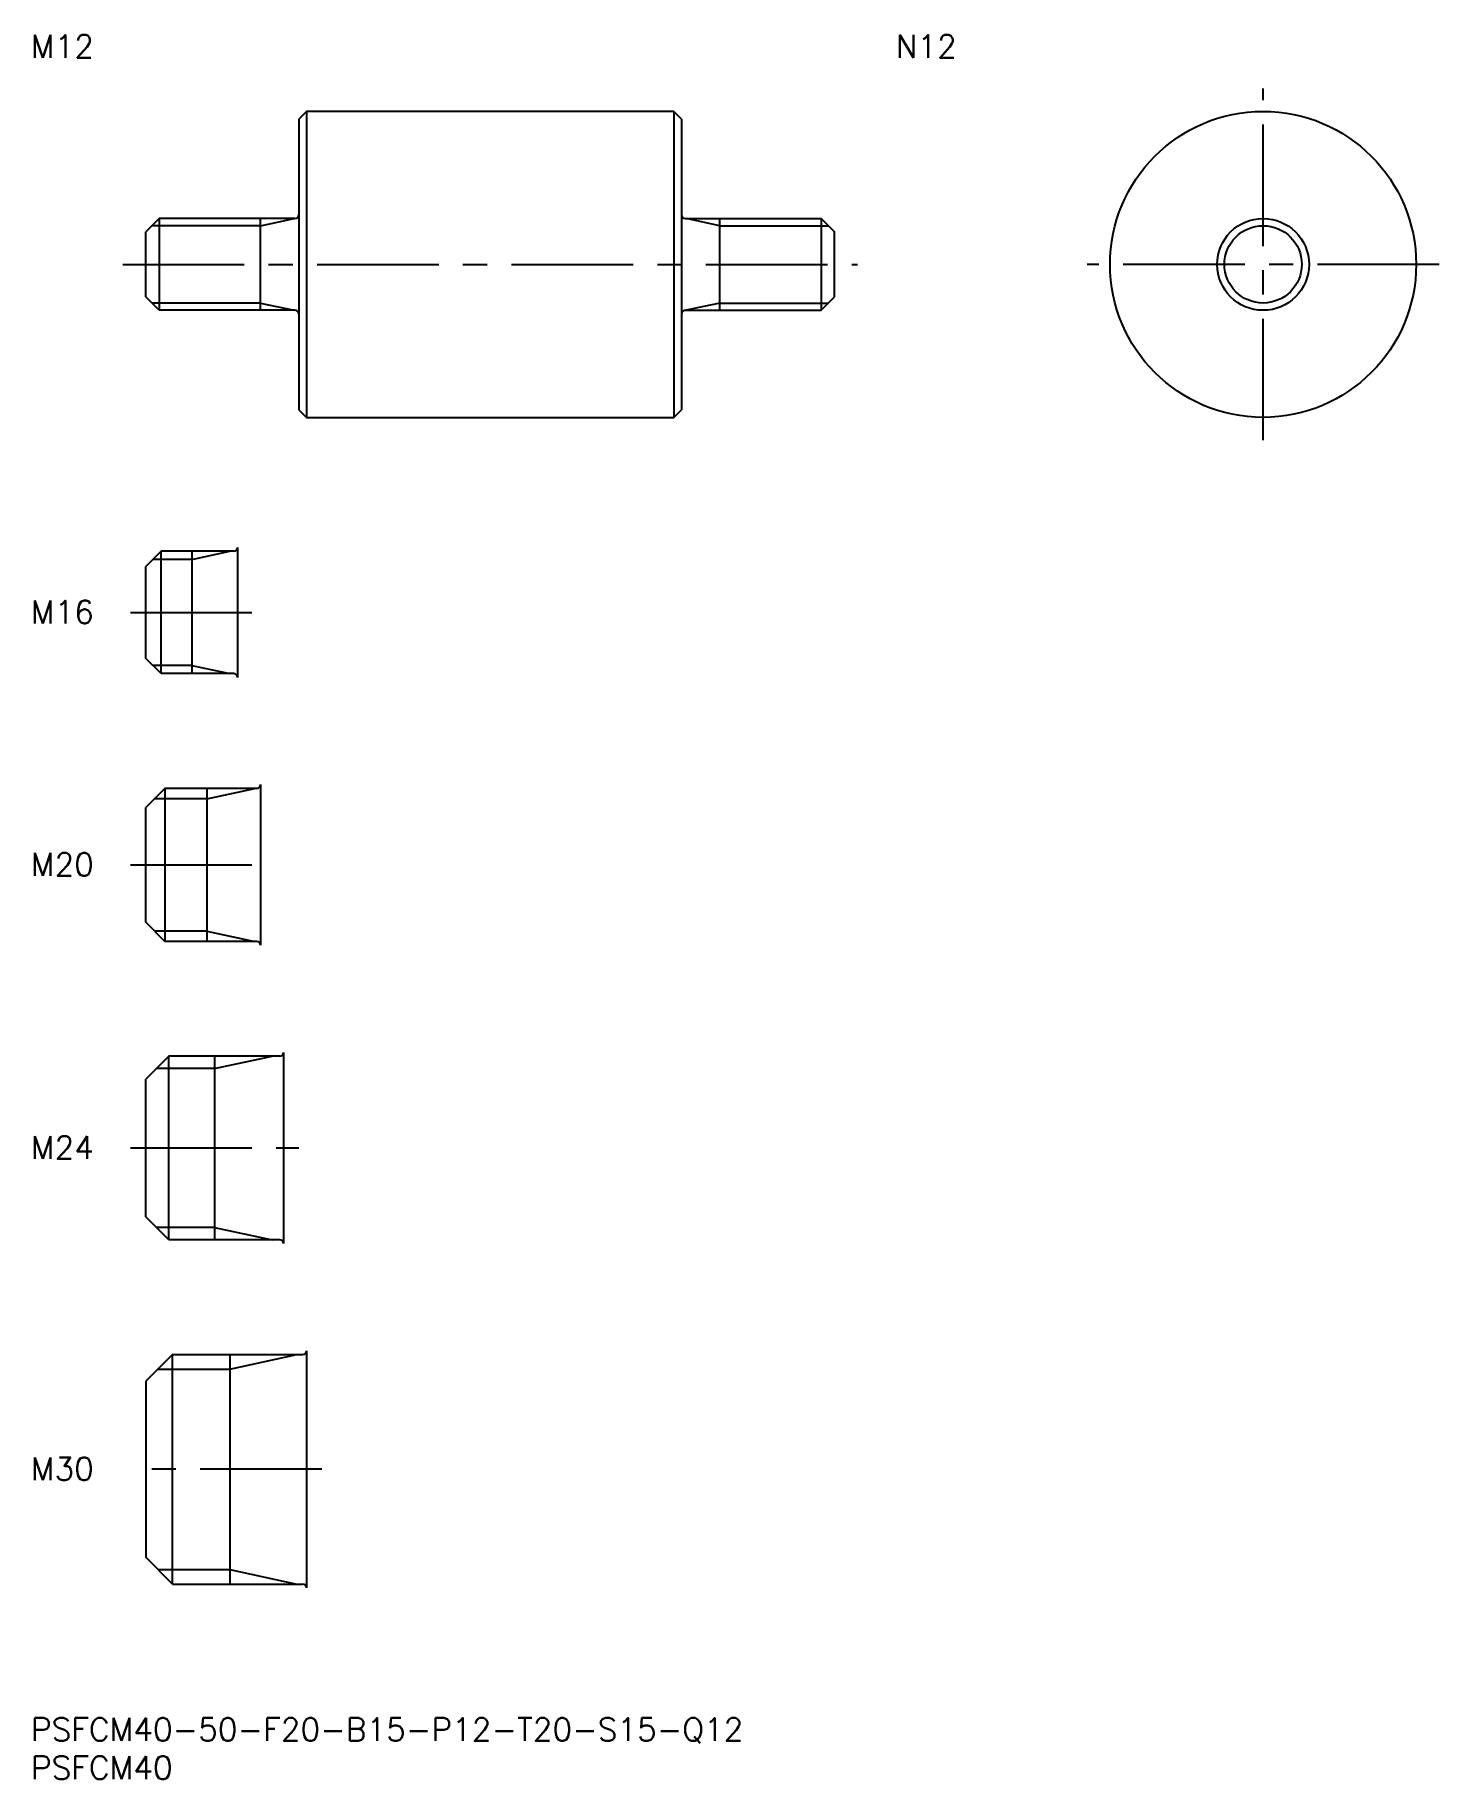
# Model space of a CAD drawing. Extents: x 1 to 184, y -8 to 220.
import ezdxf

# ---------------------------------------------------------------- set-up
doc = ezdxf.new("R2010")
doc.units = 0
doc.header["$LTSCALE"] = 0.5
doc.linetypes.add('CENTER', pattern=[50.8, 31.75, -6.35, 6.35, -6.35])
for name, color, linetype in [('MSM_CENTER', 1, 'CENTER'), ('MSM_CONTINUOUS', 7, 'CONTINUOUS'), ('MSM_NARROW', 5, 'CONTINUOUS'), ('MSM_PART_NUMBER', 7, 'CONTINUOUS')]:
    doc.layers.add(name, color=color, linetype=linetype)
doc.styles.get("Standard").update_dxf_attribs({"font": 'txt.shx', "height": 1, "bigfont": 'bigfont.shx'})

# ---------------------------------------------------------------- blocks, each defined once
blk = doc.blocks.new('*U14')
at = {"layer": 'MSM_PART_NUMBER'}
blk.add_text('PSFCM40-50-F20-B15-P12-T20-S15-Q12', height=3, dxfattribs=at).set_placement((0, -3))
blk = doc.blocks.new('*U15')
at = {"layer": 'MSM_PART_NUMBER'}
blk.add_text('PSFCM40', height=3, dxfattribs=at).set_placement((0, -8))
blk = doc.blocks.new('*U16')
at = {"layer": 'MSM_PART_NUMBER'}
blk.add_text('M30', height=3, dxfattribs=at).set_placement((0, 31.06))
blk = doc.blocks.new('*U17')
at = {"layer": 'MSM_PART_NUMBER'}
blk.add_text('M24', height=3, dxfattribs=at).set_placement((0, 73.06))
blk = doc.blocks.new('*U18')
at = {"layer": 'MSM_PART_NUMBER'}
blk.add_text('M20', height=3, dxfattribs=at).set_placement((0, 110.06))
blk = doc.blocks.new('*U19')
at = {"layer": 'MSM_PART_NUMBER'}
blk.add_text('M16', height=3, dxfattribs=at).set_placement((0, 143.06))
blk = doc.blocks.new('*U20')
at = {"layer": 'MSM_PART_NUMBER'}
blk.add_text('M12', height=3, dxfattribs=at).set_placement((0, 217))
blk = doc.blocks.new('*U21')
at = {"layer": 'MSM_PART_NUMBER'}
blk.add_text('N12', height=3, dxfattribs=at).set_placement((113, 217))

msp = doc.modelspace()

# ---------------------------------------------------------------- linework, layer by layer
at = {"layer": 'MSM_CENTER'}
for p, q in [((161, 167), (161, 213)), ((12, 190), (108, 190)), ((184, 190), (138, 190)), ((13, 144.5), (29, 144.5)), ((13, 111.5), (32, 111.5)), ((13, 74.5), (35, 74.5)), ((38, 32.5), (13, 32.5))]:
    msp.add_line(p, q, dxfattribs=at)
at = {"layer": 'MSM_CONTINUOUS'}
for p, q in [((36, 210), (35, 209)), ((36, 210), (36, 170)), ((84, 210), (36, 210)), ((85, 209), (84, 210)), ((84, 210), (84, 170)), ((35, 209), (35, 171)), ((85, 209), (85, 171)), ((16.75, 196), (15, 194.25)), ((15, 185.75), (15, 194.25)), ((34.5, 196), (16.75, 196)), ((16.75, 196), (16.75, 184)), ((30, 184), (30, 196)), ((85.5, 196), (103.25, 196)), ((90, 184), (90, 196)), ((103.25, 196), (105, 194.25)), ((103.25, 196), (103.25, 184)), ((105, 185.75), (105, 194.25)), ((16.75, 184), (15, 185.75)), ((103.25, 184), (105, 185.75)), ((34.5, 184), (16.75, 184)), ((85.5, 184), (103.25, 184)), ((35, 171), (36, 170)), ((84, 170), (85, 171)), ((36, 170), (84, 170)), ((27, 153), (27, 136)), ((17, 152.5), (15, 150.5)), ((15, 138.5), (15, 150.5)), ((26.5, 152.5), (17, 152.5)), ((17, 136.5), (17, 152.5)), ((21, 152.5), (21, 136.5)), ((17, 136.5), (15, 138.5)), ((26.5, 136.5), (17, 136.5)), ((17.5, 121.5), (15, 119)), ((29.5, 121.5), (17.5, 121.5)), ((17.5, 121.5), (17.5, 101.5)), ((23, 121.5), (23, 101.5)), ((30, 122), (30, 101)), ((15, 104), (15, 119)), ((17.5, 101.5), (15, 104)), ((29.5, 101.5), (17.5, 101.5)), ((33, 87), (33, 62)), ((18, 86.5), (15, 83.5)), ((32.5, 86.5), (18, 86.5)), ((18, 62.5), (18, 86.5)), ((24, 86.5), (24, 62.5)), ((15, 65.5), (15, 83.5)), ((18, 62.5), (15, 65.5)), ((32.5, 62.5), (18, 62.5)), ((36, 48), (36, 17)), ((18.5, 47.5), (15, 44)), ((18.5, 47.5), (35.5, 47.5)), ((18.5, 17.5), (18.5, 47.5)), ((26, 47.5), (26, 17.5)), ((15, 44), (15, 21)), ((18.5, 17.5), (15, 21)), ((18.5, 17.5), (35.5, 17.5))]:
    msp.add_line(p, q, dxfattribs=at)
for radius in [20, 6]:
    msp.add_circle((161, 190), radius, dxfattribs=at)
for centre, start, end in [((34.5, 196.5), 270, 0), ((85.5, 196.5), 180, 270), ((34.5, 183.5), 0, 90), ((85.5, 183.5), 90, 180), ((26.5, 153), 270, 0), ((26.5, 136), 0, 90), ((29.5, 122), 270, 0), ((29.5, 101), 0, 90), ((32.5, 87), 270, 0), ((32.5, 62), 0, 90), ((35.5, 48), 270, 0), ((35.5, 17), 0, 90)]:
    msp.add_arc(centre, 0.5, start, end, dxfattribs=at)
at = {"layer": 'MSM_NARROW'}
for p, q in [((30, 195.053), (15.803, 195.053)), ((30, 195.053), (34.375, 196)), ((90, 195.053), (85.625, 196)), ((90, 195.053), (104.197, 195.053)), ((30, 184.947), (15.803, 184.947)), ((30, 184.947), (34.375, 184)), ((90, 184.947), (85.625, 184)), ((90, 184.947), (104.197, 184.947)), ((21, 151.4175), (15.9175, 151.4175)), ((21, 151.4175), (26, 152.5)), ((21, 137.5825), (15.9175, 137.5825)), ((21, 137.5825), (26, 136.5)), ((23, 120.147), (29.25, 121.5)), ((23, 120.147), (16.147, 120.147)), ((23, 102.853), (16.147, 102.853)), ((23, 102.853), (29.25, 101.5)), ((24, 84.876), (16.376, 84.876)), ((24, 84.876), (31.5, 86.5)), ((24, 64.124), (16.376, 64.124)), ((24, 64.124), (31.5, 62.5)), ((16.6055, 45.6055), (26, 45.6055)), ((26, 45.6055), (34.75, 47.5)), ((16.6055, 19.3945), (26, 19.3945)), ((26, 19.3945), (34.75, 17.5))]:
    msp.add_line(p, q, dxfattribs=at)
msp.add_circle((161, 190), 5.053, dxfattribs=at)

# ---------------------------------------------------------------- block references
at = {"layer": 'MSM_CONTINUOUS'}
for name in ['*U20', '*U21', '*U19', '*U18', '*U17', '*U16', '*U14', '*U15']:
    msp.add_blockref(name, (0, 0), dxfattribs=at)

doc.saveas('drawing.dxf')
